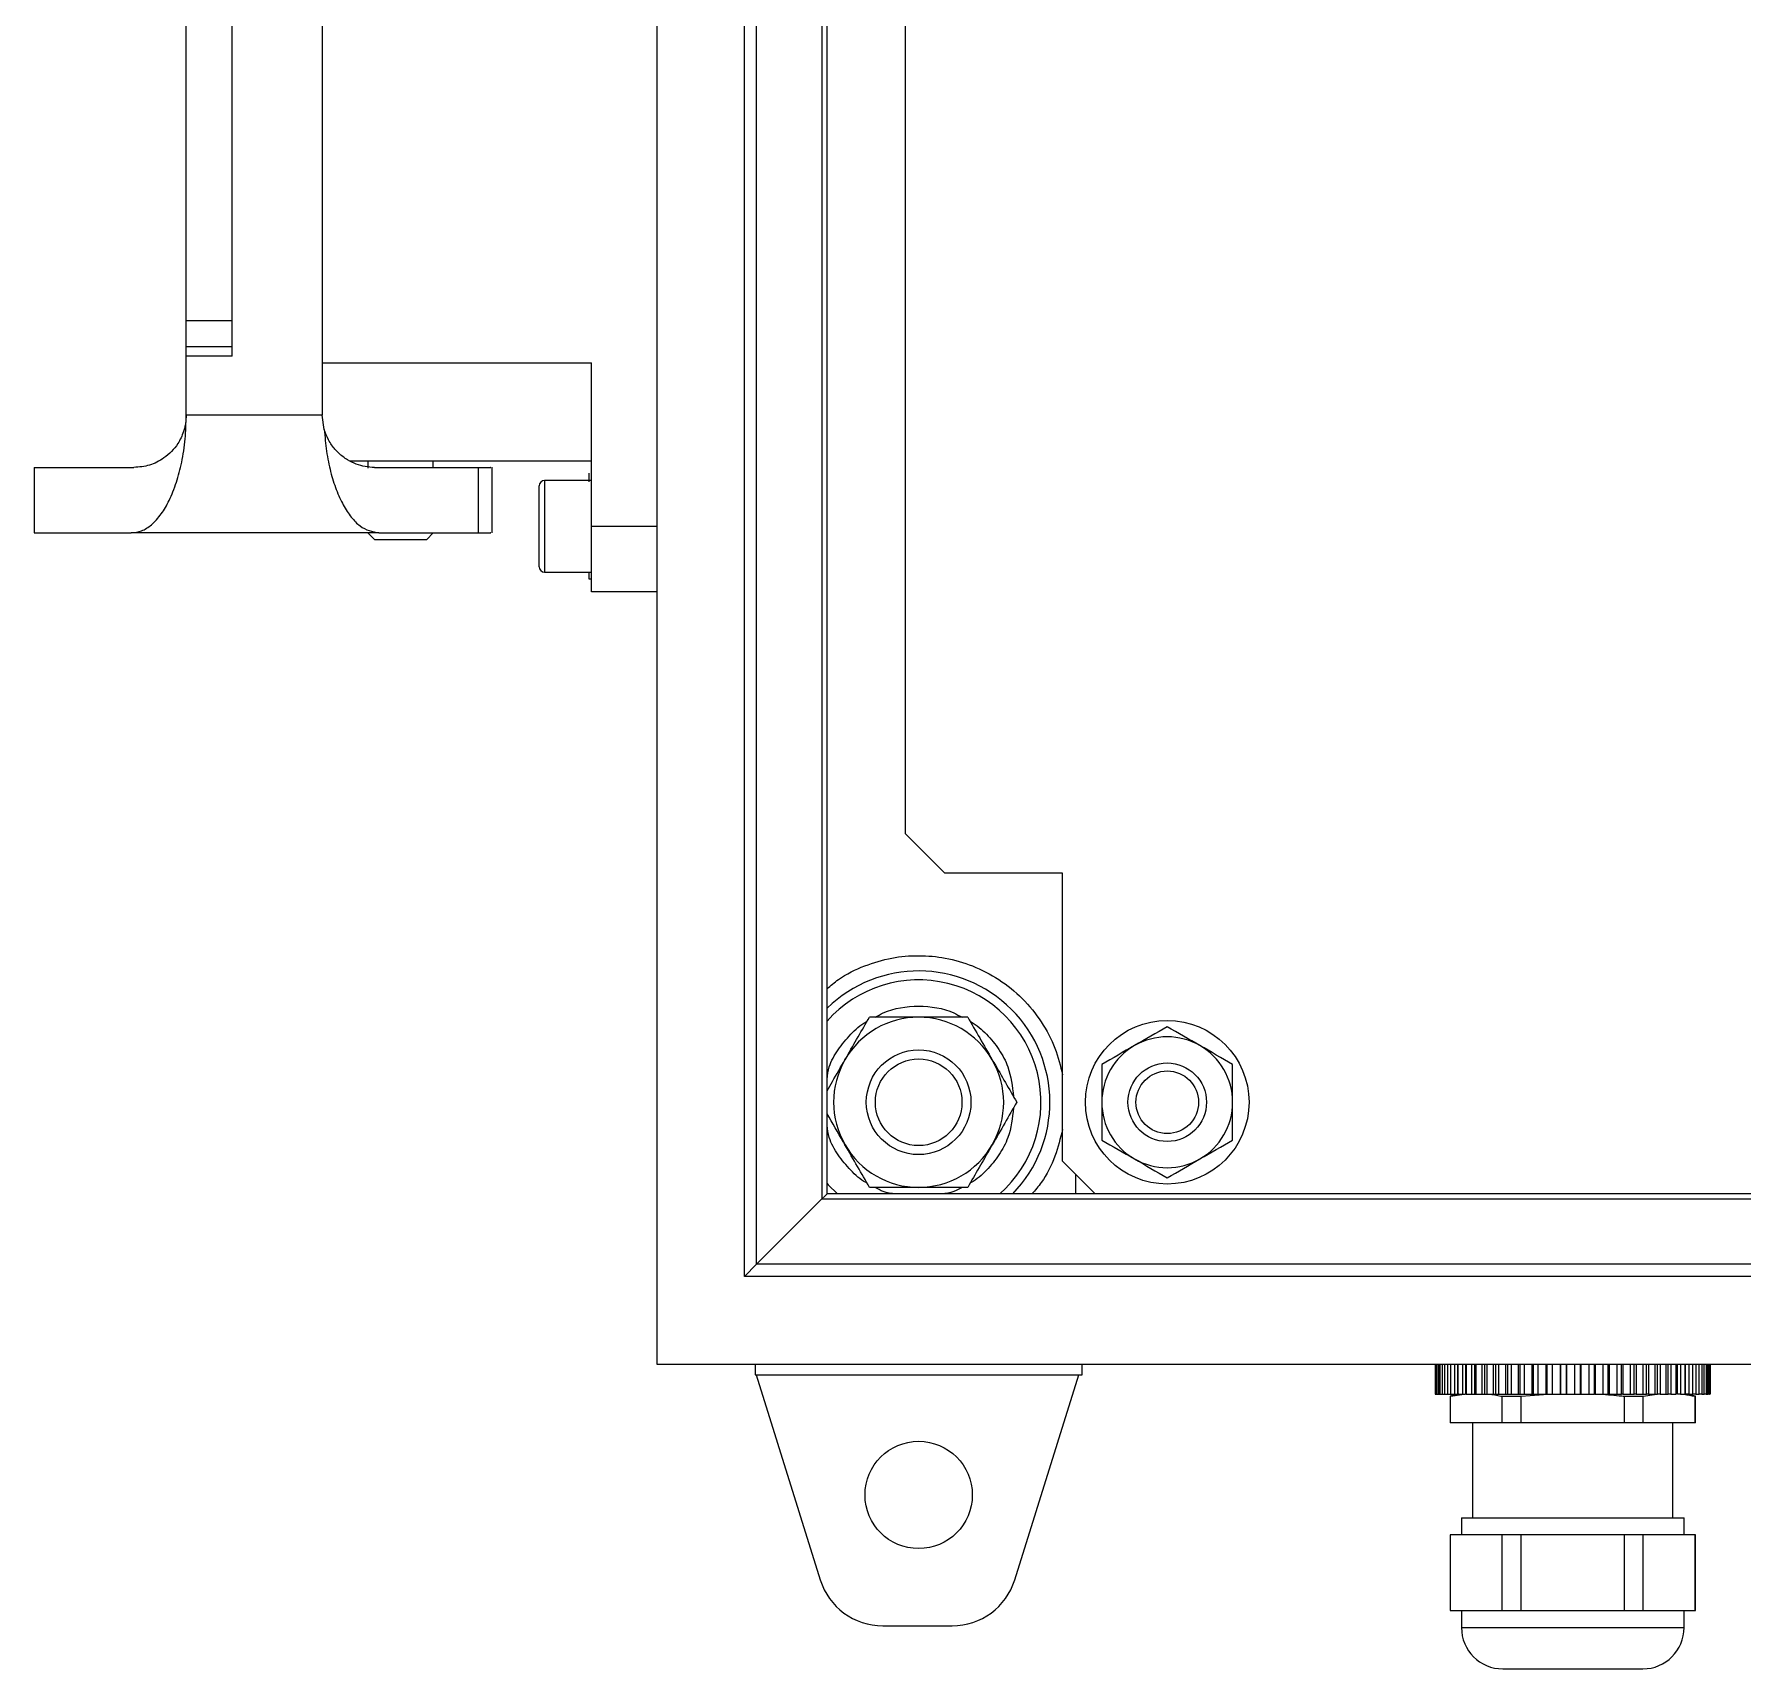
# Model space of a CAD drawing. Extents: x 4137 to 28680, y 2446 to 6814.
# Drawn here: x 10823.1 to 10953.7, y 4734.3 to 4859.2 of the extents above; entities that cross this region are included whole.
import ezdxf

# ---------------------------------------------------------------- set-up
doc = ezdxf.new("R2010")
doc.units = 0
doc.header["$LTSCALE"] = 0.5
doc.layers.get('0').update_dxf_attribs({"linetype": 'CONTINUOUS'})

msp = doc.modelspace()

# ---------------------------------------------------------------- linework, layer by layer
at = {"color": 7, "linetype": 'Continuous', "lineweight": 15}
for p, q in [((10870.68, 5057.59), (10870.68, 4757.59)), ((10870.68, 5057.59), (10870.68, 4757.59)), ((10877.37, 4764.28), (10877.37, 5050.9)), ((10877.37, 4764.28), (10877.37, 5050.9)), ((10878.29, 4765.21), (10878.29, 5049.97)), ((10878.29, 4765.21), (10878.29, 5049.97)), ((10883.28, 5044.98), (10883.28, 4770.2)), ((10883.28, 5044.98), (10883.28, 4770.2)), ((10883.68, 4770.59), (10883.68, 5044.59)), ((10883.68, 4770.59), (10883.68, 5044.59)), ((10889.68, 4798.09), (10889.68, 4962.59)), ((10889.68, 4798.09), (10889.68, 4962.59)), ((10845.1, 4883.09), (10845.1, 4830.09)), ((10845.1, 4883.09), (10845.1, 4830.09)), ((10834.7, 4837.33), (10834.7, 4875.85)), ((10834.7, 4837.33), (10834.7, 4875.85)), ((10838.2, 4837.33), (10838.2, 4875.85)), ((10838.2, 4837.33), (10838.2, 4875.85)), ((10834.7, 4837.33), (10838.2, 4837.33)), ((10834.7, 4837.33), (10838.2, 4837.33)), ((10834.7, 4835.33), (10838.2, 4835.33)), ((10834.7, 4834.59), (10834.7, 4835.33)), ((10834.7, 4835.33), (10838.2, 4835.33)), ((10834.7, 4834.59), (10834.7, 4835.33)), ((10838.2, 4834.59), (10838.2, 4835.33)), ((10838.2, 4834.59), (10838.2, 4835.33)), ((10838.2, 4834.59), (10834.7, 4834.59)), ((10834.7, 4830.09), (10834.7, 4834.59)), ((10838.2, 4834.59), (10834.7, 4834.59)), ((10834.7, 4830.09), (10834.7, 4834.59)), ((10865.68, 4821.59), (10865.68, 4834.09)), ((10865.68, 4821.59), (10865.68, 4834.09)), ((10845.1, 4830.09), (10834.7, 4830.09)), ((10845.1, 4830.09), (10834.7, 4830.09)), ((10845.25, 4828.99), (10845.1, 4830.09)), ((10845.25, 4828.99), (10845.1, 4830.09)), ((10823.08, 4826.09), (10830.7, 4826.09)), ((10823.08, 4826.09), (10823.08, 4821.09)), ((10823.08, 4826.09), (10830.7, 4826.09)), ((10823.08, 4826.09), (10823.08, 4821.09)), ((10847.18, 4826.59), (10865.68, 4826.59)), ((10847.18, 4826.59), (10865.68, 4826.59)), ((10848.58, 4826.59), (10848.58, 4826.04)), ((10848.58, 4826.59), (10848.58, 4826.04)), ((10849.1, 4826.09), (10857.01, 4826.09)), ((10849.1, 4826.09), (10857.01, 4826.09)), ((10853.58, 4826.09), (10853.58, 4826.59)), ((10853.58, 4826.09), (10853.58, 4826.59)), ((10857.01, 4826.09), (10857.01, 4821.09)), ((10857.01, 4826.09), (10857.01, 4821.09)), ((10858.08, 4821.09), (10858.08, 4826.1)), ((10858.08, 4821.09), (10858.08, 4826.1)), ((10861.68, 4821.59), (10861.68, 4824.69)), ((10861.68, 4821.59), (10861.68, 4824.69)), ((10865.68, 4825.09), (10862.08, 4825.09)), ((10865.68, 4825.09), (10862.08, 4825.09)), ((10865.48, 4825.21), (10865.48, 4825.09)), ((10865.48, 4825.21), (10865.48, 4825.09)), ((10823.08, 4821.09), (10830.5, 4821.09)), ((10823.08, 4821.09), (10830.5, 4821.09)), ((10849.42, 4821.09), (10830.5, 4821.09)), ((10849.42, 4821.09), (10830.5, 4821.09)), ((10848.58, 4821.09), (10849.08, 4820.59)), ((10848.58, 4821.09), (10849.08, 4820.59)), ((10849.42, 4821.09), (10857.01, 4821.09)), ((10849.42, 4821.09), (10857.01, 4821.09)), ((10853.58, 4821.09), (10853.08, 4820.59)), ((10853.58, 4821.09), (10853.08, 4820.59)), ((10861.68, 4818.49), (10861.68, 4821.59)), ((10861.68, 4818.49), (10861.68, 4821.59)), ((10870.68, 4821.59), (10865.68, 4821.59)), ((10865.68, 4816.59), (10865.68, 4821.59)), ((10870.68, 4821.59), (10865.68, 4821.59)), ((10865.68, 4816.59), (10865.68, 4821.59)), ((10862.08, 4818.09), (10865.68, 4818.09)), ((10862.08, 4818.09), (10865.68, 4818.09)), ((10865.48, 4818.09), (10865.48, 4817.59)), ((10865.48, 4818.09), (10865.48, 4817.59)), ((10865.48, 4817.59), (10865.68, 4817.59)), ((10865.48, 4817.59), (10865.68, 4817.59)), ((10870.68, 4816.59), (10865.68, 4816.59)), ((10870.68, 4816.59), (10865.68, 4816.59)), ((10892.68, 4795.09), (10889.68, 4798.09)), ((10892.68, 4795.09), (10889.68, 4798.09)), ((10901.68, 4795.09), (10892.68, 4795.09)), ((10901.68, 4795.09), (10892.68, 4795.09)), ((10901.68, 4773.09), (10901.68, 4795.09)), ((10901.68, 4773.09), (10901.68, 4795.09)), ((10904.18, 4770.59), (10901.68, 4773.09)), ((10904.18, 4770.59), (10901.68, 4773.09)), ((10902.68, 4772.09), (10902.68, 4770.59)), ((10902.68, 4772.09), (10902.68, 4770.59)), ((10878.29, 4765.21), (10883.28, 4770.2)), ((10878.29, 4765.21), (10883.28, 4770.2)), ((10883.28, 4770.2), (11051.07, 4770.2)), ((10883.28, 4770.2), (11051.07, 4770.2)), ((11050.68, 4770.59), (10883.68, 4770.59)), ((11050.68, 4770.59), (10883.68, 4770.59)), ((10878.29, 4765.21), (10877.37, 4764.28)), ((10878.29, 4765.21), (10877.37, 4764.28)), ((11056.98, 4764.28), (10877.37, 4764.28)), ((11056.98, 4764.28), (10877.37, 4764.28)), ((11056.06, 4765.21), (10878.29, 4765.21)), ((11056.06, 4765.21), (10878.29, 4765.21)), ((10870.68, 4757.59), (11070.68, 4757.59)), ((10870.68, 4757.59), (11070.68, 4757.59)), ((10878.18, 4757.59), (10878.18, 4756.76)), ((10878.18, 4757.59), (10878.18, 4756.76)), ((10878.18, 4756.76), (10878.26, 4756.76)), ((10878.18, 4756.76), (10878.26, 4756.76)), ((10878.26, 4756.76), (10902.92, 4756.76)), ((10878.26, 4756.76), (10883.16, 4741.1)), ((10878.26, 4756.76), (10902.92, 4756.76)), ((10878.26, 4756.76), (10883.16, 4741.1)), ((10898.02, 4741.1), (10902.92, 4756.76)), ((10898.02, 4741.1), (10902.92, 4756.76)), ((10902.92, 4756.76), (10903.18, 4756.76)), ((10902.92, 4756.76), (10903.18, 4756.76)), ((10903.18, 4756.76), (10903.18, 4757.59)), ((10903.18, 4756.76), (10903.18, 4757.59)), ((10930.16, 4757.59), (10930.16, 4755.3)), ((10930.16, 4757.59), (10930.16, 4755.3)), ((10930.17, 4757.59), (10930.17, 4755.3)), ((10930.17, 4757.59), (10930.17, 4755.3)), ((10930.24, 4755.3), (10930.24, 4757.59)), ((10930.24, 4755.3), (10930.24, 4757.59)), ((10930.29, 4757.59), (10930.29, 4755.3)), ((10930.29, 4757.59), (10930.29, 4755.3)), ((10930.43, 4755.3), (10930.43, 4757.59)), ((10930.43, 4755.3), (10930.43, 4757.59)), ((10930.52, 4757.59), (10930.52, 4755.3)), ((10930.52, 4757.59), (10930.52, 4755.3)), ((10930.73, 4755.3), (10930.73, 4757.59)), ((10930.73, 4755.3), (10930.73, 4757.59)), ((10930.87, 4757.59), (10930.87, 4755.3)), ((10930.87, 4757.59), (10930.87, 4755.3)), ((10931.14, 4755.3), (10931.14, 4757.59)), ((10931.14, 4755.3), (10931.14, 4757.59)), ((10931.33, 4757.59), (10931.33, 4755.3)), ((10931.33, 4757.59), (10931.33, 4755.3)), ((10931.65, 4755.3), (10931.65, 4757.59)), ((10931.65, 4755.3), (10931.65, 4757.59)), ((10931.87, 4757.59), (10931.87, 4755.3)), ((10931.87, 4757.59), (10931.87, 4755.3)), ((10931.88, 4757.59), (10931.88, 4755.3)), ((10931.88, 4757.59), (10931.88, 4755.3)), ((10932.27, 4755.3), (10932.27, 4757.59)), ((10932.27, 4755.3), (10932.27, 4757.59)), ((10932.47, 4757.59), (10932.47, 4755.3)), ((10932.47, 4757.59), (10932.47, 4755.3)), ((10932.54, 4757.59), (10932.54, 4755.3)), ((10932.54, 4757.59), (10932.54, 4755.3)), ((10932.97, 4755.3), (10932.97, 4757.59)), ((10932.97, 4755.3), (10932.97, 4757.59)), ((10933.16, 4757.59), (10933.16, 4755.3)), ((10933.16, 4757.59), (10933.16, 4755.3)), ((10933.28, 4757.59), (10933.28, 4755.3)), ((10933.28, 4757.59), (10933.28, 4755.3)), ((10933.76, 4755.3), (10933.76, 4757.59)), ((10933.76, 4755.3), (10933.76, 4757.59)), ((10933.93, 4757.59), (10933.93, 4755.3)), ((10933.93, 4757.59), (10933.93, 4755.3)), ((10934.1, 4757.59), (10934.1, 4755.3)), ((10934.1, 4757.59), (10934.1, 4755.3)), ((10934.62, 4755.3), (10934.62, 4757.59)), ((10934.62, 4755.3), (10934.62, 4757.59)), ((10934.77, 4757.59), (10934.77, 4755.3)), ((10934.77, 4757.59), (10934.77, 4755.3)), ((10935, 4757.59), (10935, 4755.3)), ((10935, 4757.59), (10935, 4755.3)), ((10935.55, 4755.3), (10935.55, 4757.59)), ((10935.55, 4755.3), (10935.55, 4757.59)), ((10935.68, 4757.59), (10935.68, 4755.3)), ((10935.68, 4757.59), (10935.68, 4755.3)), ((10935.96, 4757.59), (10935.96, 4755.3)), ((10935.96, 4757.59), (10935.96, 4755.3)), ((10936.54, 4755.3), (10936.54, 4757.59)), ((10936.54, 4755.3), (10936.54, 4757.59)), ((10936.64, 4757.59), (10936.64, 4755.3)), ((10936.64, 4757.59), (10936.64, 4755.3)), ((10936.96, 4757.59), (10936.96, 4755.3)), ((10936.96, 4757.59), (10936.96, 4755.3)), ((10937.57, 4755.3), (10937.57, 4757.59)), ((10937.57, 4755.3), (10937.57, 4757.59)), ((10937.65, 4757.59), (10937.65, 4755.3)), ((10937.65, 4757.59), (10937.65, 4755.3)), ((10938.01, 4757.59), (10938.01, 4755.3)), ((10938.01, 4757.59), (10938.01, 4755.3)), ((10938.64, 4755.3), (10938.64, 4757.59)), ((10938.64, 4755.3), (10938.64, 4757.59)), ((10938.69, 4757.59), (10938.69, 4755.3)), ((10938.69, 4757.59), (10938.69, 4755.3)), ((10939.09, 4757.59), (10939.09, 4755.3)), ((10939.09, 4757.59), (10939.09, 4755.3)), ((10939.73, 4755.3), (10939.73, 4757.59)), ((10939.73, 4755.3), (10939.73, 4757.59)), ((10939.75, 4757.59), (10939.75, 4755.3)), ((10939.75, 4757.59), (10939.75, 4755.3)), ((10940.19, 4757.59), (10940.19, 4755.3)), ((10940.19, 4755.3), (10940.19, 4757.59)), ((10940.19, 4757.59), (10940.19, 4755.3)), ((10940.19, 4755.3), (10940.19, 4757.59)), ((10940.83, 4755.3), (10940.83, 4757.59)), ((10940.83, 4755.3), (10940.83, 4757.59)), ((10941.26, 4755.3), (10941.26, 4757.59)), ((10941.26, 4755.3), (10941.26, 4757.59)), ((10941.29, 4757.59), (10941.29, 4755.3)), ((10941.29, 4757.59), (10941.29, 4755.3)), ((10941.93, 4755.3), (10941.93, 4757.59)), ((10941.93, 4755.3), (10941.93, 4757.59)), ((10942.33, 4755.3), (10942.33, 4757.59)), ((10942.33, 4755.3), (10942.33, 4757.59)), ((10942.39, 4757.59), (10942.39, 4755.3)), ((10942.39, 4757.59), (10942.39, 4755.3)), ((10943.01, 4755.3), (10943.01, 4757.59)), ((10943.01, 4755.3), (10943.01, 4757.59)), ((10943.37, 4755.3), (10943.37, 4757.59)), ((10943.37, 4755.3), (10943.37, 4757.59)), ((10943.46, 4757.59), (10943.46, 4755.3)), ((10943.46, 4757.59), (10943.46, 4755.3)), ((10944.07, 4755.3), (10944.07, 4757.59)), ((10944.07, 4755.3), (10944.07, 4757.59)), ((10944.39, 4755.3), (10944.39, 4757.59)), ((10944.39, 4755.3), (10944.39, 4757.59)), ((10944.51, 4757.59), (10944.51, 4755.3)), ((10944.51, 4757.59), (10944.51, 4755.3)), ((10945.09, 4755.3), (10945.09, 4757.59)), ((10945.09, 4755.3), (10945.09, 4757.59)), ((10945.37, 4755.3), (10945.37, 4757.59)), ((10945.37, 4755.3), (10945.37, 4757.59)), ((10945.51, 4757.59), (10945.51, 4755.3)), ((10945.51, 4757.59), (10945.51, 4755.3)), ((10946.06, 4755.3), (10946.06, 4757.59)), ((10946.06, 4755.3), (10946.06, 4757.59)), ((10946.3, 4755.3), (10946.3, 4757.59)), ((10946.3, 4755.3), (10946.3, 4757.59)), ((10946.46, 4757.59), (10946.46, 4755.3)), ((10946.46, 4757.59), (10946.46, 4755.3)), ((10946.98, 4755.3), (10946.98, 4757.59)), ((10946.98, 4755.3), (10946.98, 4757.59)), ((10947.16, 4755.3), (10947.16, 4757.59)), ((10947.16, 4755.3), (10947.16, 4757.59)), ((10947.35, 4757.59), (10947.35, 4755.3)), ((10947.35, 4757.59), (10947.35, 4755.3)), ((10947.82, 4755.3), (10947.82, 4757.59)), ((10947.82, 4755.3), (10947.82, 4757.59)), ((10947.96, 4755.3), (10947.96, 4757.59)), ((10947.96, 4755.3), (10947.96, 4757.59)), ((10948.17, 4757.59), (10948.17, 4755.3)), ((10948.17, 4757.59), (10948.17, 4755.3)), ((10948.59, 4755.3), (10948.59, 4757.59)), ((10948.59, 4755.3), (10948.59, 4757.59)), ((10948.67, 4755.3), (10948.67, 4757.59)), ((10948.67, 4755.3), (10948.67, 4757.59)), ((10948.9, 4757.59), (10948.9, 4755.3)), ((10948.9, 4757.59), (10948.9, 4755.3)), ((10949.27, 4755.3), (10949.27, 4757.59)), ((10949.27, 4755.3), (10949.27, 4757.59)), ((10949.3, 4755.3), (10949.3, 4757.59)), ((10949.3, 4755.3), (10949.3, 4757.59)), ((10949.54, 4757.59), (10949.54, 4755.3)), ((10949.54, 4757.59), (10949.54, 4755.3)), ((10949.85, 4755.3), (10949.85, 4757.59)), ((10949.85, 4755.3), (10949.85, 4757.59)), ((10950.09, 4757.59), (10950.09, 4755.3)), ((10950.09, 4757.59), (10950.09, 4755.3)), ((10950.34, 4755.3), (10950.34, 4757.59)), ((10950.34, 4755.3), (10950.34, 4757.59)), ((10950.53, 4757.59), (10950.53, 4755.3)), ((10950.53, 4757.59), (10950.53, 4755.3)), ((10950.72, 4755.3), (10950.72, 4757.59)), ((10950.72, 4755.3), (10950.72, 4757.59)), ((10950.86, 4757.59), (10950.86, 4755.3)), ((10950.86, 4757.59), (10950.86, 4755.3)), ((10950.99, 4755.3), (10950.99, 4757.59)), ((10950.99, 4755.3), (10950.99, 4757.59)), ((10951.08, 4757.59), (10951.08, 4755.3)), ((10951.08, 4757.59), (10951.08, 4755.3)), ((10951.14, 4755.3), (10951.14, 4757.59)), ((10951.14, 4755.3), (10951.14, 4757.59)), ((10951.19, 4757.59), (10951.19, 4755.3)), ((10951.19, 4757.59), (10951.19, 4755.3)), ((10930.16, 4755.3), (10930.17, 4755.3)), ((10930.16, 4755.3), (10930.17, 4755.3)), ((10930.17, 4755.3), (10930.24, 4755.3)), ((10930.17, 4755.3), (10930.24, 4755.3)), ((10930.24, 4755.3), (10930.29, 4755.3)), ((10930.24, 4755.3), (10930.29, 4755.3)), ((10930.29, 4755.3), (10930.43, 4755.3)), ((10930.29, 4755.3), (10930.43, 4755.3)), ((10930.43, 4755.3), (10930.52, 4755.3)), ((10930.43, 4755.3), (10930.52, 4755.3)), ((10930.52, 4755.3), (10930.73, 4755.3)), ((10930.52, 4755.3), (10930.73, 4755.3)), ((10930.73, 4755.3), (10930.87, 4755.3)), ((10930.73, 4755.3), (10930.87, 4755.3)), ((10930.87, 4755.3), (10931.14, 4755.3)), ((10930.87, 4755.3), (10931.14, 4755.3)), ((10931.14, 4755.3), (10931.33, 4755.3)), ((10931.14, 4755.3), (10931.33, 4755.3)), ((10931.97, 4755.3), (10931.3, 4755.13)), ((10931.97, 4755.3), (10931.3, 4755.13)), ((10931.3, 4755.13), (10931.3, 4753.09)), ((10931.3, 4755.13), (10931.34, 4755.13)), ((10931.3, 4755.13), (10931.3, 4753.09)), ((10931.3, 4755.13), (10931.34, 4755.13)), ((10931.33, 4755.3), (10931.65, 4755.3)), ((10931.33, 4755.3), (10931.65, 4755.3)), ((10931.34, 4755.13), (10932.37, 4755.3)), ((10931.34, 4755.13), (10932.37, 4755.3)), ((10931.34, 4753.09), (10931.34, 4755.13)), ((10931.34, 4753.09), (10931.34, 4755.13)), ((10931.65, 4755.3), (10931.87, 4755.3)), ((10931.65, 4755.3), (10931.87, 4755.3)), ((10931.88, 4755.3), (10932.27, 4755.3)), ((10931.88, 4755.3), (10932.27, 4755.3)), ((10932.27, 4755.3), (10932.47, 4755.3)), ((10932.27, 4755.3), (10932.47, 4755.3)), ((10932.54, 4755.3), (10932.97, 4755.3)), ((10932.54, 4755.3), (10932.97, 4755.3)), ((10932.97, 4755.3), (10933.16, 4755.3)), ((10932.97, 4755.3), (10933.16, 4755.3)), ((10933.16, 4755.3), (10933.28, 4755.3)), ((10933.16, 4755.3), (10933.28, 4755.3)), ((10933.28, 4755.3), (10933.76, 4755.3)), ((10933.28, 4755.3), (10933.76, 4755.3)), ((10933.76, 4755.3), (10933.93, 4755.3)), ((10933.76, 4755.3), (10933.93, 4755.3)), ((10933.93, 4755.3), (10934.1, 4755.3)), ((10933.93, 4755.3), (10934.1, 4755.3)), ((10934.1, 4755.3), (10934.62, 4755.3)), ((10934.1, 4755.3), (10934.62, 4755.3)), ((10934.62, 4755.3), (10934.77, 4755.3)), ((10934.62, 4755.3), (10934.77, 4755.3)), ((10934.77, 4755.3), (10935, 4755.3)), ((10934.77, 4755.3), (10935, 4755.3)), ((10935, 4755.3), (10935.55, 4755.3)), ((10935, 4755.3), (10935.55, 4755.3)), ((10935.29, 4755.13), (10936.72, 4755.13)), ((10935.29, 4753.09), (10935.29, 4755.13)), ((10935.29, 4755.13), (10936.72, 4755.13)), ((10935.29, 4753.09), (10935.29, 4755.13)), ((10935.55, 4755.3), (10935.68, 4755.3)), ((10935.55, 4755.3), (10935.68, 4755.3)), ((10935.68, 4755.3), (10936.06, 4755.3)), ((10935.68, 4755.3), (10936.06, 4755.3)), ((10935.96, 4755.3), (10936.54, 4755.3)), ((10935.96, 4755.3), (10936.54, 4755.3)), ((10936.54, 4755.3), (10936.64, 4755.3)), ((10936.54, 4755.3), (10936.64, 4755.3)), ((10936.64, 4755.3), (10937.05, 4755.3)), ((10936.64, 4755.3), (10937.05, 4755.3)), ((10936.72, 4755.13), (10938.79, 4755.3)), ((10936.72, 4755.13), (10938.79, 4755.3)), ((10936.72, 4753.09), (10936.72, 4755.13)), ((10936.72, 4753.09), (10936.72, 4755.13)), ((10936.96, 4755.3), (10937.57, 4755.3)), ((10936.96, 4755.3), (10937.57, 4755.3)), ((10937.57, 4755.3), (10937.65, 4755.3)), ((10937.57, 4755.3), (10937.65, 4755.3)), ((10937.65, 4755.3), (10938.07, 4755.3)), ((10937.65, 4755.3), (10938.07, 4755.3)), ((10938.01, 4755.3), (10938.64, 4755.3)), ((10938.01, 4755.3), (10938.64, 4755.3)), ((10938.64, 4755.3), (10938.69, 4755.3)), ((10938.64, 4755.3), (10938.69, 4755.3)), ((10938.69, 4755.3), (10939.12, 4755.3)), ((10938.69, 4755.3), (10939.12, 4755.3)), ((10939.09, 4755.3), (10939.73, 4755.3)), ((10939.09, 4755.3), (10939.73, 4755.3)), ((10939.73, 4755.3), (10939.75, 4755.3)), ((10939.73, 4755.3), (10939.75, 4755.3)), ((10939.75, 4755.3), (10940.19, 4755.3)), ((10939.75, 4755.3), (10940.19, 4755.3)), ((10940.19, 4755.3), (10940.83, 4755.3)), ((10940.19, 4755.3), (10940.19, 4755.3)), ((10940.19, 4755.3), (10940.83, 4755.3)), ((10940.19, 4755.3), (10940.19, 4755.3)), ((10940.82, 4755.3), (10941.26, 4755.3)), ((10940.82, 4755.3), (10941.26, 4755.3)), ((10941.29, 4755.3), (10941.26, 4755.3)), ((10941.29, 4755.3), (10941.26, 4755.3)), ((10941.29, 4755.3), (10941.93, 4755.3)), ((10941.29, 4755.3), (10941.93, 4755.3)), ((10941.9, 4755.3), (10942.33, 4755.3)), ((10941.9, 4755.3), (10942.33, 4755.3)), ((10942.39, 4755.3), (10942.33, 4755.3)), ((10942.39, 4755.3), (10942.33, 4755.3)), ((10942.39, 4755.3), (10943.01, 4755.3)), ((10942.39, 4755.3), (10943.01, 4755.3)), ((10942.95, 4755.3), (10943.37, 4755.3)), ((10942.95, 4755.3), (10943.37, 4755.3)), ((10943.46, 4755.3), (10943.37, 4755.3)), ((10943.46, 4755.3), (10943.37, 4755.3)), ((10943.46, 4755.3), (10944.07, 4755.3)), ((10943.46, 4755.3), (10944.07, 4755.3)), ((10943.98, 4755.3), (10944.39, 4755.3)), ((10943.98, 4755.3), (10944.39, 4755.3)), ((10944.51, 4755.3), (10944.39, 4755.3)), ((10944.51, 4755.3), (10944.39, 4755.3)), ((10944.51, 4755.3), (10945.09, 4755.3)), ((10944.51, 4755.3), (10945.09, 4755.3)), ((10944.64, 4753.09), (10944.64, 4755.13)), ((10944.64, 4755.13), (10946.06, 4755.13)), ((10944.64, 4753.09), (10944.64, 4755.13)), ((10944.64, 4755.13), (10946.06, 4755.13)), ((10944.98, 4755.3), (10945.37, 4755.3)), ((10944.98, 4755.3), (10945.37, 4755.3)), ((10945.51, 4755.3), (10945.37, 4755.3)), ((10945.51, 4755.3), (10945.37, 4755.3)), ((10945.51, 4755.3), (10946.06, 4755.3)), ((10945.51, 4755.3), (10946.06, 4755.3)), ((10945.93, 4755.3), (10946.3, 4755.3)), ((10945.93, 4755.3), (10946.3, 4755.3)), ((10946.06, 4755.13), (10947.09, 4755.3)), ((10946.06, 4755.13), (10947.09, 4755.3)), ((10946.06, 4753.09), (10946.06, 4755.13)), ((10946.06, 4753.09), (10946.06, 4755.13)), ((10946.46, 4755.3), (10946.3, 4755.3)), ((10946.46, 4755.3), (10946.3, 4755.3)), ((10946.46, 4755.3), (10946.98, 4755.3)), ((10946.46, 4755.3), (10946.98, 4755.3)), ((10946.98, 4755.3), (10947.16, 4755.3)), ((10946.98, 4755.3), (10947.16, 4755.3)), ((10947.35, 4755.3), (10947.16, 4755.3)), ((10947.35, 4755.3), (10947.16, 4755.3)), ((10947.35, 4755.3), (10947.82, 4755.3)), ((10947.35, 4755.3), (10947.82, 4755.3)), ((10947.82, 4755.3), (10947.96, 4755.3)), ((10947.82, 4755.3), (10947.96, 4755.3)), ((10948.17, 4755.3), (10947.96, 4755.3)), ((10948.17, 4755.3), (10947.96, 4755.3)), ((10948.17, 4755.3), (10948.59, 4755.3)), ((10948.17, 4755.3), (10948.59, 4755.3)), ((10948.9, 4755.3), (10948.67, 4755.3)), ((10948.9, 4755.3), (10948.67, 4755.3)), ((10948.9, 4755.3), (10949.27, 4755.3)), ((10948.9, 4755.3), (10949.27, 4755.3)), ((10949.54, 4755.3), (10949.3, 4755.3)), ((10949.54, 4755.3), (10949.3, 4755.3)), ((10950.05, 4755.13), (10949.38, 4755.3)), ((10950.05, 4755.13), (10949.38, 4755.3)), ((10949.54, 4755.3), (10949.85, 4755.3)), ((10949.54, 4755.3), (10949.85, 4755.3)), ((10950.09, 4755.3), (10949.85, 4755.3)), ((10950.09, 4755.3), (10949.85, 4755.3)), ((10950.02, 4753.09), (10950.02, 4755.13)), ((10950.02, 4755.13), (10950.05, 4755.13)), ((10950.02, 4753.09), (10950.02, 4755.13)), ((10950.02, 4755.13), (10950.05, 4755.13)), ((10950.05, 4753.09), (10950.05, 4755.13)), ((10950.05, 4753.09), (10950.05, 4755.13)), ((10950.09, 4755.3), (10950.34, 4755.3)), ((10950.09, 4755.3), (10950.34, 4755.3)), ((10950.53, 4755.3), (10950.34, 4755.3)), ((10950.53, 4755.3), (10950.34, 4755.3)), ((10950.53, 4755.3), (10950.72, 4755.3)), ((10950.53, 4755.3), (10950.72, 4755.3)), ((10950.86, 4755.3), (10950.72, 4755.3)), ((10950.86, 4755.3), (10950.72, 4755.3)), ((10950.86, 4755.3), (10950.99, 4755.3)), ((10950.86, 4755.3), (10950.99, 4755.3)), ((10951.08, 4755.3), (10950.99, 4755.3)), ((10951.08, 4755.3), (10950.99, 4755.3)), ((10951.08, 4755.3), (10951.14, 4755.3)), ((10951.08, 4755.3), (10951.14, 4755.3)), ((10951.19, 4755.3), (10951.14, 4755.3)), ((10951.19, 4755.3), (10951.14, 4755.3)), ((10931.34, 4753.09), (10931.3, 4753.09)), ((10931.34, 4753.09), (10931.3, 4753.09)), ((10935.29, 4753.09), (10931.34, 4753.09)), ((10935.29, 4753.09), (10931.34, 4753.09)), ((10933.02, 4753.09), (10933.02, 4745.85)), ((10933.02, 4753.09), (10933.02, 4745.85)), ((10936.72, 4753.09), (10935.29, 4753.09)), ((10936.72, 4753.09), (10935.29, 4753.09)), ((10944.64, 4753.09), (10936.72, 4753.09)), ((10944.64, 4753.09), (10936.72, 4753.09)), ((10946.06, 4753.09), (10944.64, 4753.09)), ((10946.06, 4753.09), (10944.64, 4753.09)), ((10950.02, 4753.09), (10946.06, 4753.09)), ((10950.02, 4753.09), (10946.06, 4753.09)), ((10948.33, 4745.85), (10948.33, 4753.09)), ((10948.33, 4745.85), (10948.33, 4753.09)), ((10950.05, 4753.09), (10950.02, 4753.09)), ((10950.05, 4753.09), (10950.02, 4753.09)), ((10932.18, 4745.85), (10932.18, 4744.54)), ((10932.18, 4745.85), (10949.18, 4745.85)), ((10932.18, 4745.85), (10932.18, 4744.54)), ((10932.18, 4745.85), (10949.18, 4745.85)), ((10949.18, 4744.54), (10949.18, 4745.85)), ((10949.18, 4744.54), (10949.18, 4745.85)), ((10931.3, 4744.54), (10931.3, 4738.76)), ((10931.34, 4744.54), (10931.3, 4744.54)), ((10931.3, 4744.54), (10931.3, 4738.76)), ((10931.34, 4744.54), (10931.3, 4744.54)), ((10931.34, 4738.76), (10931.34, 4744.54)), ((10933.32, 4744.54), (10931.34, 4744.54)), ((10931.34, 4738.76), (10931.34, 4744.54)), ((10933.32, 4744.54), (10931.34, 4744.54)), ((10935.29, 4744.54), (10933.32, 4744.54)), ((10935.29, 4744.54), (10933.32, 4744.54)), ((10935.29, 4738.76), (10935.29, 4744.54)), ((10936.72, 4744.54), (10935.29, 4744.54)), ((10935.29, 4738.76), (10935.29, 4744.54)), ((10936.72, 4744.54), (10935.29, 4744.54)), ((10936.72, 4738.76), (10936.72, 4744.54)), ((10940.68, 4744.54), (10936.72, 4744.54)), ((10936.72, 4738.76), (10936.72, 4744.54)), ((10940.68, 4744.54), (10936.72, 4744.54)), ((10944.64, 4744.54), (10940.68, 4744.54)), ((10944.64, 4744.54), (10940.68, 4744.54)), ((10944.64, 4738.76), (10944.64, 4744.54)), ((10946.06, 4744.54), (10944.64, 4744.54)), ((10944.64, 4738.76), (10944.64, 4744.54)), ((10946.06, 4744.54), (10944.64, 4744.54)), ((10946.06, 4738.76), (10946.06, 4744.54)), ((10948.04, 4744.54), (10946.06, 4744.54)), ((10946.06, 4738.76), (10946.06, 4744.54)), ((10948.04, 4744.54), (10946.06, 4744.54)), ((10950.02, 4744.54), (10948.04, 4744.54)), ((10950.02, 4744.54), (10948.04, 4744.54)), ((10950.02, 4738.76), (10950.02, 4744.54)), ((10950.05, 4744.54), (10950.02, 4744.54)), ((10950.02, 4738.76), (10950.02, 4744.54)), ((10950.05, 4744.54), (10950.02, 4744.54)), ((10950.05, 4738.76), (10950.05, 4744.54)), ((10950.05, 4738.76), (10950.05, 4744.54)), ((10931.3, 4738.76), (10931.34, 4738.76)), ((10931.3, 4738.76), (10931.34, 4738.76)), ((10931.34, 4738.76), (10933.32, 4738.76)), ((10931.34, 4738.76), (10933.32, 4738.76)), ((10932.18, 4738.76), (10932.18, 4737.45)), ((10932.18, 4738.76), (10932.18, 4737.45)), ((10933.32, 4738.76), (10935.29, 4738.76)), ((10933.32, 4738.76), (10935.29, 4738.76)), ((10935.29, 4738.76), (10936.72, 4738.76)), ((10935.29, 4738.76), (10936.72, 4738.76)), ((10936.72, 4738.76), (10940.68, 4738.76)), ((10936.72, 4738.76), (10940.68, 4738.76)), ((10940.68, 4738.76), (10944.64, 4738.76)), ((10940.68, 4738.76), (10944.64, 4738.76)), ((10944.64, 4738.76), (10946.06, 4738.76)), ((10944.64, 4738.76), (10946.06, 4738.76)), ((10946.06, 4738.76), (10948.04, 4738.76)), ((10946.06, 4738.76), (10948.04, 4738.76)), ((10948.04, 4738.76), (10950.02, 4738.76)), ((10948.04, 4738.76), (10950.02, 4738.76)), ((10949.18, 4737.45), (10949.18, 4738.76)), ((10949.18, 4737.45), (10949.18, 4738.76)), ((10950.02, 4738.76), (10950.05, 4738.76)), ((10950.02, 4738.76), (10950.05, 4738.76)), ((10887.93, 4737.59), (10893.25, 4737.59)), ((10887.93, 4737.59), (10893.25, 4737.59)), ((10935.32, 4734.3), (10946.03, 4734.3)), ((10935.32, 4734.3), (10946.03, 4734.3))]:
    msp.add_line(p, q, dxfattribs=at)
at = {"color": 8, "linetype": 'Continuous', "lineweight": 15}
for p, q in [((10845.1, 4834.09), (10865.68, 4834.09)), ((10845.1, 4834.09), (10865.68, 4834.09)), ((10862.08, 4825.09), (10862.08, 4821.59)), ((10862.08, 4825.09), (10862.08, 4821.59)), ((10862.08, 4821.59), (10862.08, 4818.09)), ((10862.08, 4821.59), (10862.08, 4818.09)), ((10932.18, 4737.45), (10949.18, 4737.45)), ((10932.18, 4737.45), (10949.18, 4737.45))]:
    msp.add_line(p, q, dxfattribs=at)
at = {"color": 8, "linetype": 'Continuous', "lineweight": 15, "flags": 128}
msp.add_lwpolyline([(10883.68, 4771.39), (10883.76, 4771.29), (10884.47, 4770.59)], dxfattribs=at)
msp.add_lwpolyline([(10883.68, 4771.39), (10883.76, 4771.29), (10884.47, 4770.59)], dxfattribs=at)
at = {"color": 7, "linetype": 'Continuous', "lineweight": 15, "flags": 128}
msp.add_lwpolyline([(10883.68, 4770.59), (10883.63, 4770.55), (10883.5, 4770.41), (10883.28, 4770.2)], dxfattribs=at)
msp.add_lwpolyline([(10883.68, 4770.59), (10883.63, 4770.55), (10883.5, 4770.41), (10883.28, 4770.2)], dxfattribs=at)
at = {"color": 7, "linetype": 'Continuous', "lineweight": 15}
for centre, radius in [((10909.68, 4777.59), 6.25), ((10909.68, 4777.59), 6.25), ((10890.68, 4777.59), 4), ((10890.68, 4777.59), 4), ((10890.68, 4777.59), 3.31), ((10890.68, 4777.59), 3.31), ((10909.68, 4777.59), 3), ((10909.68, 4777.59), 3), ((10909.68, 4777.59), 2.39), ((10909.68, 4777.59), 2.39), ((10890.68, 4747.59), 4.1), ((10890.68, 4747.59), 4.1)]:
    msp.add_circle(centre, radius, dxfattribs=at)
for centre, radius, start, end in [((10862.08, 4824.69), 0.4, 90, 180), ((10862.08, 4824.69), 0.4, 90, 180), ((10862.08, 4818.49), 0.4, 180, 270), ((10862.08, 4818.49), 0.4, 180, 270), ((10890.68, 4777.59), 6.5, 90.0186, 150.0186), ((10890.68, 4777.59), 6.5, 90.0186, 150.0186), ((10890.68, 4777.59), 6.5, 30.0186, 90.0186), ((10890.68, 4777.59), 6.5, 30.0186, 90.0186), ((10909.68, 4777.59), 5, 60, 120), ((10909.68, 4777.59), 5, 60, 120), ((10909.68, 4777.59), 5, 120, 180), ((10909.68, 4777.59), 5, 120, 180), ((10909.68, 4777.59), 5, 0, 60), ((10909.68, 4777.59), 5, 0, 60), ((10890.68, 4777.59), 6.5, 150.0186, 210.0186), ((10890.68, 4777.59), 6.5, 150.0186, 210.0186), ((10890.68, 4777.59), 6.5, 330.0186, 30.0186), ((10890.68, 4777.59), 6.5, 330.0186, 30.0186), ((10909.68, 4777.59), 5, 180, 240), ((10909.68, 4777.59), 5, 180, 240), ((10909.68, 4777.59), 5, 300, 0), ((10909.68, 4777.59), 5, 300, 0), ((10890.68, 4777.59), 6.5, 210.0186, 270.0186), ((10890.68, 4777.59), 6.5, 210.0186, 270.0186), ((10890.68, 4777.59), 6.5, 270.0186, 330.0186), ((10890.68, 4777.59), 6.5, 270.0186, 330.0186), ((10909.68, 4777.59), 5, 240, 300), ((10909.68, 4777.59), 5, 240, 300), ((10887.93, 4742.59), 5, 197.354, 270), ((10887.93, 4742.59), 5, 197.354, 270), ((10893.25, 4742.59), 5, 270, 342.646), ((10893.25, 4742.59), 5, 270, 342.646), ((10935.32, 4737.45), 3.15, 180, 270), ((10935.32, 4737.45), 3.15, 180, 270), ((10946.03, 4737.45), 3.15, 270, 0), ((10946.03, 4737.45), 3.15, 270, 0)]:
    msp.add_arc(centre, radius, start, end, dxfattribs=at)
at = {"color": 8, "linetype": 'Continuous', "lineweight": 15}
for radius, start, end in [(10.03, 315.7657, 134.2343), (10.03, 315.7657, 134.2343), (9.35, 311.5427, 138.4573), (9.35, 311.5427, 138.4573)]:
    msp.add_arc((10890.68, 4777.59), radius, start, end, dxfattribs=at)
at = {"color": 7, "linetype": 'Continuous', "lineweight": 15}
for points, knots in [([(10834.7, 4835.33), (10834.7, 4835.38), (10834.7, 4835.47), (10834.7, 4835.94), (10834.7, 4836.58), (10834.7, 4837.08), (10834.7, 4837.33)], [0, 0, 0, 0, 0.25, 0.499999, 0.75, 1, 1, 1, 1]), ([(10834.7, 4835.33), (10834.7, 4835.38), (10834.7, 4835.47), (10834.7, 4835.94), (10834.7, 4836.58), (10834.7, 4837.08), (10834.7, 4837.33)], [0, 0, 0, 0, 0.25, 0.499999, 0.75, 1, 1, 1, 1]), ([(10838.2, 4835.33), (10838.2, 4835.38), (10838.2, 4835.47), (10838.2, 4835.94), (10838.2, 4836.58), (10838.2, 4837.08), (10838.2, 4837.33)], [0, 0, 0, 0, 0.25, 0.499999, 0.75, 1, 1, 1, 1]), ([(10838.2, 4835.33), (10838.2, 4835.38), (10838.2, 4835.47), (10838.2, 4835.94), (10838.2, 4836.58), (10838.2, 4837.08), (10838.2, 4837.33)], [0, 0, 0, 0, 0.25, 0.499999, 0.75, 1, 1, 1, 1]), ([(10830.5, 4821.09), (10830.76, 4821.12), (10831.29, 4821.18), (10832.06, 4821.68), (10832.78, 4822.47), (10833.43, 4823.57), (10833.96, 4824.9), (10834.38, 4826.49), (10834.65, 4828.24), (10834.68, 4829.48), (10834.7, 4830.09)], [0, 0, 0, 0, 0.125442, 0.250088, 0.382533, 0.500071, 0.629263, 0.750161, 0.876453, 1, 1, 1, 1]), ([(10830.5, 4821.09), (10830.76, 4821.12), (10831.29, 4821.18), (10832.06, 4821.68), (10832.78, 4822.47), (10833.43, 4823.57), (10833.96, 4824.9), (10834.38, 4826.49), (10834.65, 4828.24), (10834.68, 4829.48), (10834.7, 4830.09)], [0, 0, 0, 0, 0.125442, 0.250088, 0.382533, 0.500071, 0.629263, 0.750161, 0.876453, 1, 1, 1, 1]), ([(10834.7, 4830.09), (10834.69, 4829.88), (10834.67, 4829.55), (10834.58, 4829.13), (10834.47, 4828.75), (10834.3, 4828.33), (10834, 4827.8), (10833.56, 4827.26), (10832.84, 4826.67), (10831.87, 4826.18), (10831.1, 4826.12), (10830.7, 4826.09)], [0, 0, 0, 0, 0.05805, 0.090046, 0.125012, 0.183595, 0.250017, 0.366367, 0.49998, 0.740569, 1, 1, 1, 1]), ([(10834.7, 4830.09), (10834.69, 4829.88), (10834.67, 4829.55), (10834.58, 4829.13), (10834.47, 4828.75), (10834.3, 4828.33), (10834, 4827.8), (10833.56, 4827.26), (10832.84, 4826.67), (10831.87, 4826.18), (10831.1, 4826.12), (10830.7, 4826.09)], [0, 0, 0, 0, 0.05805, 0.090046, 0.125012, 0.183595, 0.250017, 0.366367, 0.49998, 0.740569, 1, 1, 1, 1]), ([(10845.25, 4828.99), (10845.3, 4828.43), (10845.39, 4827.3), (10845.72, 4825.75), (10846.15, 4824.36), (10846.69, 4823.19), (10847.3, 4822.26), (10848.2, 4821.34), (10848.93, 4821.19), (10849.42, 4821.09)], [0, 0, 0, 0, 0.1244, 0.250328, 0.374221, 0.500433, 0.624584, 0.750609, 1, 1, 1, 1]), ([(10849.1, 4826.09), (10848.86, 4826.1), (10848.39, 4826.12), (10847.7, 4826.32), (10847.13, 4826.59), (10846.69, 4826.89), (10846.36, 4827.16), (10845.99, 4827.56), (10845.58, 4828.09), (10845.35, 4828.71), (10845.25, 4828.99)], [0, 0, 0, 0, 0.1736605, 0.3400251, 0.5002328, 0.5893522, 0.6725778, 0.7503304, 0.8868633, 1, 1, 1, 1]), ([(10845.25, 4828.99), (10845.3, 4828.43), (10845.39, 4827.3), (10845.72, 4825.75), (10846.15, 4824.36), (10846.69, 4823.19), (10847.3, 4822.26), (10848.2, 4821.34), (10848.93, 4821.19), (10849.42, 4821.09)], [0, 0, 0, 0, 0.1244, 0.250328, 0.374221, 0.500433, 0.624584, 0.750609, 1, 1, 1, 1]), ([(10849.1, 4826.09), (10848.86, 4826.1), (10848.39, 4826.12), (10847.7, 4826.32), (10847.13, 4826.59), (10846.69, 4826.89), (10846.36, 4827.16), (10845.99, 4827.56), (10845.58, 4828.09), (10845.35, 4828.71), (10845.25, 4828.99)], [0, 0, 0, 0, 0.1736605, 0.3400251, 0.5002328, 0.5893522, 0.6725778, 0.7503304, 0.8868633, 1, 1, 1, 1]), ([(10857.01, 4826.09), (10857.46, 4826.09), (10858.09, 4826.09), (10857.98, 4826.09), (10857.95, 4826.09)], [0, 0, 0, 0, 0.703367, 1, 1, 1, 1]), ([(10857.01, 4826.09), (10857.46, 4826.09), (10858.09, 4826.09), (10857.98, 4826.09), (10857.95, 4826.09)], [0, 0, 0, 0, 0.703367, 1, 1, 1, 1]), ([(10865.48, 4825.65), (10865.48, 4825.64), (10865.48, 4825.63), (10865.48, 4825.53), (10865.48, 4825.4), (10865.48, 4825.29), (10865.48, 4825.23)], [0, 0, 0, 0, 0.250001, 0.500003, 0.750003, 1, 1, 1, 1]), ([(10865.48, 4825.65), (10865.48, 4825.64), (10865.48, 4825.63), (10865.48, 4825.53), (10865.48, 4825.4), (10865.48, 4825.29), (10865.48, 4825.23)], [0, 0, 0, 0, 0.250001, 0.500003, 0.750003, 1, 1, 1, 1]), ([(10865.48, 4825.5), (10865.48, 4825.5), (10865.48, 4825.49), (10865.48, 4825.47), (10865.48, 4825.42), (10865.48, 4825.37), (10865.48, 4825.32), (10865.48, 4825.27), (10865.48, 4825.23), (10865.48, 4825.22), (10865.48, 4825.21)], [0, 0, 0, 0, 0.125, 0.249997, 0.374998, 0.500003, 0.624998, 0.749997, 0.874997, 1, 1, 1, 1]), ([(10865.48, 4825.5), (10865.48, 4825.5), (10865.48, 4825.49), (10865.48, 4825.47), (10865.48, 4825.42), (10865.48, 4825.37), (10865.48, 4825.32), (10865.48, 4825.27), (10865.48, 4825.23), (10865.48, 4825.22), (10865.48, 4825.21)], [0, 0, 0, 0, 0.125, 0.249997, 0.374998, 0.500003, 0.624998, 0.749997, 0.874997, 1, 1, 1, 1]), ([(10865.48, 4825.23), (10865.48, 4825.17), (10865.48, 4825.08), (10865.48, 4825.01), (10865.48, 4824.98)], [0, 0, 0, 0, 0.60416, 1, 1, 1, 1]), ([(10865.48, 4825.23), (10865.48, 4825.17), (10865.48, 4825.08), (10865.48, 4825.01), (10865.48, 4824.98)], [0, 0, 0, 0, 0.60416, 1, 1, 1, 1]), ([(10849.08, 4820.59), (10849.11, 4820.59), (10849.17, 4820.59), (10849.63, 4820.59), (10850.29, 4820.59), (10851.08, 4820.59), (10851.86, 4820.59), (10852.52, 4820.59), (10852.99, 4820.59), (10853.05, 4820.59), (10853.08, 4820.59)], [0, 0, 0, 0, 0.125, 0.25, 0.375, 0.5, 0.625001, 0.75, 0.875, 1, 1, 1, 1]), ([(10849.08, 4820.59), (10849.11, 4820.59), (10849.17, 4820.59), (10849.63, 4820.59), (10850.29, 4820.59), (10851.08, 4820.59), (10851.86, 4820.59), (10852.52, 4820.59), (10852.99, 4820.59), (10853.05, 4820.59), (10853.08, 4820.59)], [0, 0, 0, 0, 0.125, 0.25, 0.375, 0.5, 0.625001, 0.75, 0.875, 1, 1, 1, 1]), ([(10857.01, 4821.09), (10857.46, 4821.09), (10858.09, 4821.09), (10857.98, 4821.09), (10857.95, 4821.09)], [0, 0, 0, 0, 0.703367, 1, 1, 1, 1]), ([(10857.01, 4821.09), (10857.46, 4821.09), (10858.09, 4821.09), (10857.98, 4821.09), (10857.95, 4821.09)], [0, 0, 0, 0, 0.703367, 1, 1, 1, 1]), ([(10885.05, 4780.84), (10885.09, 4780.92), (10885.72, 4782.01), (10886.34, 4783.09), (10886.92, 4784.09)], [0, 0, 0, 0, 0.0702152, 1, 1, 1, 1]), ([(10885.05, 4780.84), (10885.09, 4780.92), (10885.72, 4782.01), (10886.34, 4783.09), (10886.92, 4784.09)], [0, 0, 0, 0, 0.0702152, 1, 1, 1, 1]), ([(10890.67, 4784.09), (10890.33, 4784.09), (10889.06, 4784.09), (10887.83, 4784.09), (10886.92, 4784.09)], [0, 0, 0, 0, 0.268634, 1, 1, 1, 1]), ([(10890.67, 4784.09), (10890.33, 4784.09), (10889.06, 4784.09), (10887.83, 4784.09), (10886.92, 4784.09)], [0, 0, 0, 0, 0.268634, 1, 1, 1, 1]), ([(10894.43, 4784.09), (10894.11, 4784.09), (10892.89, 4784.09), (10891.62, 4784.09), (10890.67, 4784.09)], [0, 0, 0, 0, 0.25755, 1, 1, 1, 1]), ([(10894.43, 4784.09), (10894.11, 4784.09), (10892.89, 4784.09), (10891.62, 4784.09), (10890.67, 4784.09)], [0, 0, 0, 0, 0.25755, 1, 1, 1, 1]), ([(10894.43, 4784.09), (10894.73, 4783.56), (10895.35, 4782.5), (10895.98, 4781.4), (10896.3, 4780.84)], [0, 0, 0, 0, 0.495458, 1, 1, 1, 1]), ([(10894.43, 4784.09), (10894.73, 4783.56), (10895.35, 4782.5), (10895.98, 4781.4), (10896.3, 4780.84)], [0, 0, 0, 0, 0.495458, 1, 1, 1, 1]), ([(10883.68, 4778.46), (10883.81, 4778.7), (10884.26, 4779.48), (10884.73, 4780.28), (10885.05, 4780.84)], [0, 0, 0, 0, 0.306355, 1, 1, 1, 1]), ([(10883.68, 4778.46), (10883.81, 4778.7), (10884.26, 4779.48), (10884.73, 4780.28), (10885.05, 4780.84)], [0, 0, 0, 0, 0.306355, 1, 1, 1, 1]), ([(10896.3, 4780.84), (10896.35, 4780.77), (10896.98, 4779.67), (10897.6, 4778.59), (10898.18, 4777.59)], [0, 0, 0, 0, 0.070215, 1, 1, 1, 1]), ([(10896.3, 4780.84), (10896.35, 4780.77), (10896.98, 4779.67), (10897.6, 4778.59), (10898.18, 4777.59)], [0, 0, 0, 0, 0.070215, 1, 1, 1, 1]), ([(10898.18, 4777.59), (10897.88, 4777.07), (10897.26, 4776), (10896.63, 4774.9), (10896.31, 4774.34)], [0, 0, 0, 0, 0.495457, 1, 1, 1, 1]), ([(10898.18, 4777.59), (10897.88, 4777.07), (10897.26, 4776), (10896.63, 4774.9), (10896.31, 4774.34)], [0, 0, 0, 0, 0.495457, 1, 1, 1, 1]), ([(10885.05, 4774.34), (10885, 4774.42), (10884.54, 4775.22), (10884.09, 4776), (10883.68, 4776.71)], [0, 0, 0, 0, 0.096123, 1, 1, 1, 1]), ([(10885.05, 4774.34), (10885, 4774.42), (10884.54, 4775.22), (10884.09, 4776), (10883.68, 4776.71)], [0, 0, 0, 0, 0.096123, 1, 1, 1, 1]), ([(10886.93, 4771.09), (10886.62, 4771.62), (10886.01, 4772.68), (10885.37, 4773.78), (10885.05, 4774.34)], [0, 0, 0, 0, 0.495458, 1, 1, 1, 1]), ([(10886.93, 4771.09), (10886.62, 4771.62), (10886.01, 4772.68), (10885.37, 4773.78), (10885.05, 4774.34)], [0, 0, 0, 0, 0.495458, 1, 1, 1, 1]), ([(10896.31, 4774.34), (10896.26, 4774.27), (10895.63, 4773.17), (10895.01, 4772.09), (10894.43, 4771.09)], [0, 0, 0, 0, 0.070215, 1, 1, 1, 1]), ([(10896.31, 4774.34), (10896.26, 4774.27), (10895.63, 4773.17), (10895.01, 4772.09), (10894.43, 4771.09)], [0, 0, 0, 0, 0.070215, 1, 1, 1, 1]), ([(10890.68, 4771.09), (10890.34, 4771.09), (10889.07, 4771.09), (10887.83, 4771.09), (10886.93, 4771.09)], [0, 0, 0, 0, 0.268634, 1, 1, 1, 1]), ([(10890.68, 4771.09), (10890.34, 4771.09), (10889.07, 4771.09), (10887.83, 4771.09), (10886.93, 4771.09)], [0, 0, 0, 0, 0.268634, 1, 1, 1, 1]), ([(10894.43, 4771.09), (10894.12, 4771.09), (10892.89, 4771.09), (10891.62, 4771.09), (10890.68, 4771.09)], [0, 0, 0, 0, 0.2575499, 1, 1, 1, 1]), ([(10894.43, 4771.09), (10894.12, 4771.09), (10892.89, 4771.09), (10891.62, 4771.09), (10890.68, 4771.09)], [0, 0, 0, 0, 0.2575499, 1, 1, 1, 1]), ([(10934.26, 4755.3), (10934.57, 4755.26), (10934.92, 4755.21), (10935.26, 4755.13), (10935.29, 4755.13)], [0, 0, 0, 0, 0.897934, 1, 1, 1, 1]), ([(10934.26, 4755.3), (10934.57, 4755.26), (10934.92, 4755.21), (10935.26, 4755.13), (10935.29, 4755.13)], [0, 0, 0, 0, 0.897934, 1, 1, 1, 1]), ([(10942.57, 4755.3), (10943.12, 4755.27), (10943.81, 4755.22), (10944.5, 4755.14), (10944.64, 4755.13)], [0, 0, 0, 0, 0.801312, 1, 1, 1, 1]), ([(10942.57, 4755.3), (10943.12, 4755.27), (10943.81, 4755.22), (10944.5, 4755.14), (10944.64, 4755.13)], [0, 0, 0, 0, 0.801312, 1, 1, 1, 1]), ([(10948.98, 4755.3), (10949.26, 4755.27), (10949.6, 4755.22), (10949.95, 4755.14), (10950.02, 4755.13)], [0, 0, 0, 0, 0.801312, 1, 1, 1, 1]), ([(10948.98, 4755.3), (10949.26, 4755.27), (10949.6, 4755.22), (10949.95, 4755.14), (10950.02, 4755.13)], [0, 0, 0, 0, 0.801312, 1, 1, 1, 1])]:
    msp.add_open_spline(points, degree=3, knots=knots, dxfattribs=at)
at = {"color": 8, "linetype": 'Continuous', "lineweight": 15}
for points, knots in [([(10883.68, 4786.26), (10883.96, 4786.5), (10884.82, 4787.24), (10886.51, 4788.05), (10888.58, 4788.67), (10890.68, 4788.85), (10892.77, 4788.66), (10894.85, 4788.06), (10896.86, 4787.02), (10898.66, 4785.57), (10900.1, 4783.78), (10901.16, 4781.79), (10901.51, 4780.37), (10901.68, 4779.68)], [0, 0, 0, 0, 0.048628, 0.14659, 0.240643, 0.32938, 0.418117, 0.51217, 0.610132, 0.710174, 0.810216, 0.908178, 1, 1, 1, 1]), ([(10883.68, 4786.26), (10883.96, 4786.5), (10884.82, 4787.24), (10886.51, 4788.05), (10888.58, 4788.67), (10890.68, 4788.85), (10892.77, 4788.66), (10894.85, 4788.06), (10896.86, 4787.02), (10898.66, 4785.57), (10900.1, 4783.78), (10901.16, 4781.79), (10901.51, 4780.37), (10901.68, 4779.68)], [0, 0, 0, 0, 0.048628, 0.14659, 0.240643, 0.32938, 0.418117, 0.51217, 0.610132, 0.710174, 0.810216, 0.908178, 1, 1, 1, 1]), ([(10887.35, 4784.09), (10887.56, 4784.2), (10888.57, 4784.76), (10890.68, 4785.06), (10892.78, 4784.76), (10893.79, 4784.2), (10894, 4784.09)], [0, 0, 0, 0, 0.10183, 0.500341, 0.898852, 1, 1, 1, 1]), ([(10887.35, 4784.09), (10887.56, 4784.2), (10888.57, 4784.76), (10890.68, 4785.06), (10892.78, 4784.76), (10893.79, 4784.2), (10894, 4784.09)], [0, 0, 0, 0, 0.10183, 0.500341, 0.898852, 1, 1, 1, 1]), ([(10883.68, 4779.36), (10883.72, 4779.67), (10883.83, 4780.48), (10884.51, 4781.64), (10885.46, 4782.8), (10886.24, 4783.52), (10886.71, 4783.76), (10886.74, 4783.77)], [0, 0, 0, 0, 0.171415, 0.438623, 0.711501, 0.984379, 1, 1, 1, 1]), ([(10883.68, 4779.36), (10883.72, 4779.67), (10883.83, 4780.48), (10884.51, 4781.64), (10885.46, 4782.8), (10886.24, 4783.52), (10886.71, 4783.76), (10886.74, 4783.77)], [0, 0, 0, 0, 0.171415, 0.438623, 0.711501, 0.984379, 1, 1, 1, 1]), ([(10894.61, 4783.77), (10894.64, 4783.76), (10895.11, 4783.52), (10895.89, 4782.8), (10896.85, 4781.65), (10897.7, 4780.07), (10897.84, 4778.8), (10897.93, 4778.03)], [0, 0, 0, 0, 0.013138, 0.232298, 0.451457, 0.666062, 1, 1, 1, 1]), ([(10894.61, 4783.77), (10894.64, 4783.76), (10895.11, 4783.52), (10895.89, 4782.8), (10896.85, 4781.65), (10897.7, 4780.07), (10897.84, 4778.8), (10897.93, 4778.03)], [0, 0, 0, 0, 0.013138, 0.232298, 0.451457, 0.666062, 1, 1, 1, 1]), ([(10897.93, 4777.16), (10897.85, 4776.39), (10897.7, 4775.12), (10896.85, 4773.54), (10895.89, 4772.38), (10895.11, 4771.67), (10894.64, 4771.42), (10894.61, 4771.41)], [0, 0, 0, 0, 0.334756, 0.549288, 0.768373, 0.987458, 1, 1, 1, 1]), ([(10897.93, 4777.16), (10897.85, 4776.39), (10897.7, 4775.12), (10896.85, 4773.54), (10895.89, 4772.38), (10895.11, 4771.67), (10894.64, 4771.42), (10894.61, 4771.41)], [0, 0, 0, 0, 0.334756, 0.549288, 0.768373, 0.987458, 1, 1, 1, 1]), ([(10886.74, 4771.41), (10886.72, 4771.42), (10886.24, 4771.66), (10885.46, 4772.38), (10884.51, 4773.54), (10883.83, 4774.7), (10883.72, 4775.51), (10883.68, 4775.82)], [0, 0, 0, 0, 0.016346, 0.289023, 0.5617, 0.828711, 1, 1, 1, 1]), ([(10886.74, 4771.41), (10886.72, 4771.42), (10886.24, 4771.66), (10885.46, 4772.38), (10884.51, 4773.54), (10883.83, 4774.7), (10883.72, 4775.51), (10883.68, 4775.82)], [0, 0, 0, 0, 0.016346, 0.289023, 0.5617, 0.828711, 1, 1, 1, 1]), ([(10901.68, 4775.5), (10901.51, 4774.82), (10901.15, 4773.4), (10900.32, 4771.73), (10899.59, 4770.87), (10899.34, 4770.59)], [0, 0, 0, 0, 0.385138, 0.796034, 1, 1, 1, 1]), ([(10901.68, 4775.5), (10901.51, 4774.82), (10901.15, 4773.4), (10900.32, 4771.73), (10899.59, 4770.87), (10899.34, 4770.59)], [0, 0, 0, 0, 0.385138, 0.796034, 1, 1, 1, 1]), ([(10888.91, 4770.59), (10888.59, 4770.63), (10888.03, 4770.68), (10887.56, 4770.97), (10887.36, 4771.09)], [0, 0, 0, 0, 0.576373, 1, 1, 1, 1]), ([(10888.91, 4770.59), (10888.59, 4770.63), (10888.03, 4770.68), (10887.56, 4770.97), (10887.36, 4771.09)], [0, 0, 0, 0, 0.576373, 1, 1, 1, 1]), ([(10894, 4771.09), (10893.8, 4770.97), (10893.32, 4770.69), (10892.76, 4770.63), (10892.44, 4770.59)], [0, 0, 0, 0, 0.425262, 1, 1, 1, 1]), ([(10894, 4771.09), (10893.8, 4770.97), (10893.32, 4770.69), (10892.76, 4770.63), (10892.44, 4770.59)], [0, 0, 0, 0, 0.425262, 1, 1, 1, 1])]:
    msp.add_open_spline(points, degree=3, knots=knots, dxfattribs=at)
at = {"color": 7, "linetype": 'Continuous', "lineweight": 15}
for points in [[(10909.68, 4783.36), (10908.85, 4782.89), (10908.01, 4782.4), (10907.18, 4781.92)], [(10909.68, 4783.36), (10908.85, 4782.89), (10908.01, 4782.4), (10907.18, 4781.92)], [(10912.18, 4781.92), (10911.34, 4782.4), (10910.51, 4782.89), (10909.68, 4783.36)], [(10912.18, 4781.92), (10911.34, 4782.4), (10910.51, 4782.89), (10909.68, 4783.36)], [(10907.18, 4781.92), (10906.34, 4781.44), (10905.51, 4780.96), (10904.68, 4780.48)], [(10907.18, 4781.92), (10906.34, 4781.44), (10905.51, 4780.96), (10904.68, 4780.48)], [(10914.68, 4780.48), (10913.85, 4780.96), (10913.01, 4781.44), (10912.18, 4781.92)], [(10914.68, 4780.48), (10913.85, 4780.96), (10913.01, 4781.44), (10912.18, 4781.92)], [(10904.68, 4780.48), (10904.68, 4779.52), (10904.68, 4778.56), (10904.68, 4777.59)], [(10904.68, 4780.48), (10904.68, 4779.52), (10904.68, 4778.56), (10904.68, 4777.59)], [(10914.68, 4777.59), (10914.68, 4778.56), (10914.68, 4779.52), (10914.68, 4780.48)], [(10914.68, 4777.59), (10914.68, 4778.56), (10914.68, 4779.52), (10914.68, 4780.48)], [(10904.68, 4777.59), (10904.68, 4776.62), (10904.68, 4775.66), (10904.68, 4774.7)], [(10904.68, 4777.59), (10904.68, 4776.62), (10904.68, 4775.66), (10904.68, 4774.7)], [(10914.68, 4774.7), (10914.68, 4775.66), (10914.68, 4776.62), (10914.68, 4777.59)], [(10914.68, 4774.7), (10914.68, 4775.66), (10914.68, 4776.62), (10914.68, 4777.59)], [(10904.68, 4774.7), (10905.51, 4774.22), (10906.34, 4773.74), (10907.18, 4773.26)], [(10904.68, 4774.7), (10905.51, 4774.22), (10906.34, 4773.74), (10907.18, 4773.26)], [(10912.18, 4773.26), (10913.01, 4773.74), (10913.85, 4774.22), (10914.68, 4774.7)], [(10912.18, 4773.26), (10913.01, 4773.74), (10913.85, 4774.22), (10914.68, 4774.7)], [(10907.18, 4773.26), (10908.01, 4772.78), (10908.85, 4772.3), (10909.68, 4771.82)], [(10907.18, 4773.26), (10908.01, 4772.78), (10908.85, 4772.3), (10909.68, 4771.82)], [(10909.68, 4771.82), (10910.51, 4772.3), (10911.34, 4772.78), (10912.18, 4773.26)], [(10909.68, 4771.82), (10910.51, 4772.3), (10911.34, 4772.78), (10912.18, 4773.26)]]:
    msp.add_open_spline(points, degree=3, dxfattribs=at)

doc.saveas('drawing.dxf')
